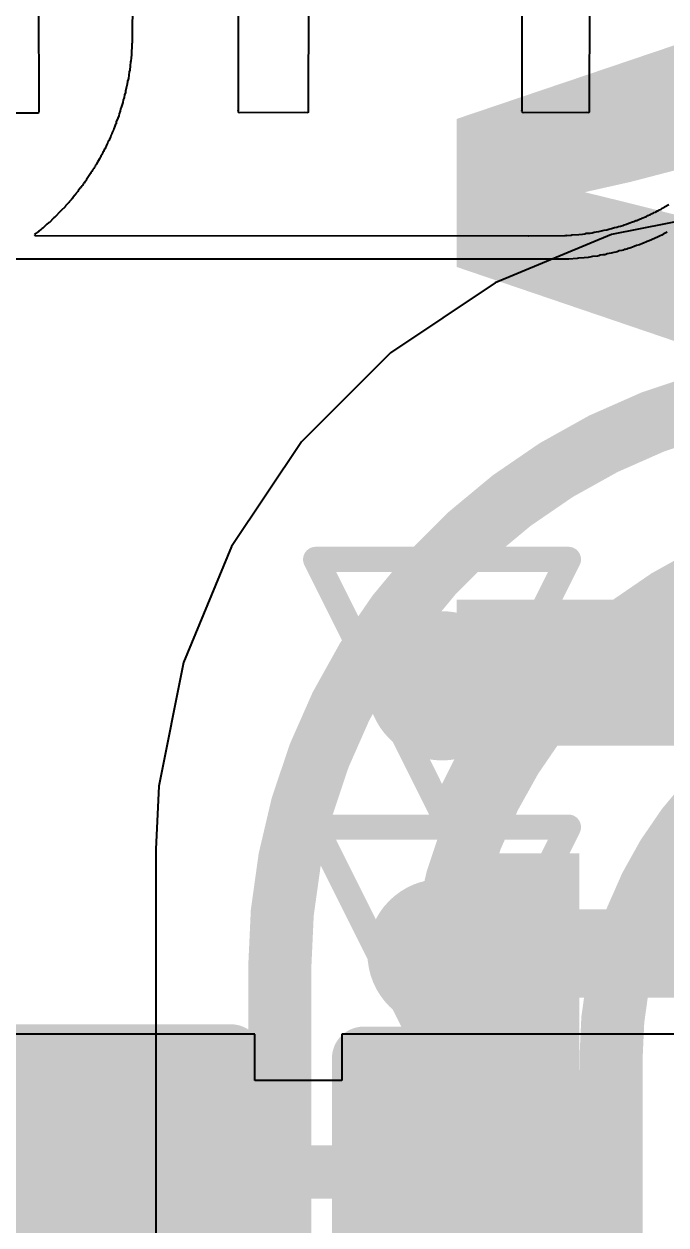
# Model space of a CAD drawing. Header units: inches. Extents: x -6 to 283, y -12 to 154.
# Drawn here: x 15.771 to 17.062, y 16.789 to 19.202 of the extents above; entities that cross this region are included whole.
import ezdxf

# ---------------------------------------------------------------- set-up
doc = ezdxf.new("R2010")
doc.units = ezdxf.units.IN
for name, color, linetype in [('Bottom Overlay', 54, 'Continuous'), ('Drill Drawing', 1, 'Continuous'), ('GND-1', 16, 'Continuous'), ('Signal L1', 76, 'Continuous'), ('Signal L2', 6, 'Continuous'), ('Top Layer', 1, 'Continuous'), ('Top Overlay', 2, 'Continuous'), ('Top Paste', 8, 'Continuous'), ('Top Solder', 216, 'Continuous'), ('Via Holes', 16, 'Continuous')]:
    doc.layers.add(name, color=color, linetype=linetype)
doc.styles.add('Bauhaus 93_Bold', font='', dxfattribs={"height": 0.2})
doc.styles.get('Bauhaus 93_Bold').set_extended_font_data('Bauhaus 93', bold=True)

# ---------------------------------------------------------------- blocks, each defined once
blk = doc.blocks.new('C___0201_306')
at = {"layer": 'Top Layer'}
for points in [[(-0.45, 0.15), (-0.15, 0.15), (-0.15, -0.15), (-0.45, -0.15)], [(0.15, 0.15), (0.45, 0.15), (0.45, -0.15), (0.15, -0.15)]]:
    blk.add_hatch(color=1, dxfattribs=at).paths.add_polyline_path(points)
at = {"layer": 'Top Paste'}
for points in [[(-0.45, 0.15), (-0.15, 0.15), (-0.15, -0.15), (-0.45, -0.15)], [(0.15, 0.15), (0.45, 0.15), (0.45, -0.15), (0.15, -0.15)]]:
    blk.add_hatch(color=8, dxfattribs=at).paths.add_polyline_path(points)
at = {"layer": 'Top Solder'}
for points in [[(-0.505, 0.205), (-0.095, 0.205), (-0.095, -0.205), (-0.505, -0.205)], [(0.095, 0.205), (0.505, 0.205), (0.505, -0.205), (0.095, -0.205)]]:
    blk.add_hatch(color=216, dxfattribs=at).paths.add_polyline_path(points)
at = {"layer": 'Top Overlay'}
for points in [[(-0.5334, 0.2286, 0.127, 0.127, 0), (-0.5334, -0.2286, 0.127, 0.127, 0)], [(-0.5334, 0.2286, 0.127, 0.127, 0), (-0.2032, 0.2286, 0.127, 0.127, 0)], [(0.2032, 0.2286, 0.127, 0.127, 0), (0.5334, 0.2286, 0.127, 0.127, 0)], [(0.5334, 0.2286, 0.127, 0.127, 0), (0.5334, -0.2286, 0.127, 0.127, 0)], [(-0.5334, -0.2286, 0.127, 0.127, 0), (-0.2032, -0.2286, 0.127, 0.127, 0)], [(0.2032, -0.2286, 0.127, 0.127, 0), (0.5334, -0.2286, 0.127, 0.127, 0)]]:
    blk.add_lwpolyline(points, format="xyseb", dxfattribs=at)
for points in [[(-0.5651, 0.2286, 0.0635, 0.0635, 1), (-0.5016, 0.2286, 0.0635, 0.0635, 1)], [(-0.5651, 0.2286, 0.0635, 0.0635, 1), (-0.5016, 0.2286, 0.0635, 0.0635, 1)], [(-0.2349, 0.2286, 0.0635, 0.0635, 1), (-0.1714, 0.2286, 0.0635, 0.0635, 1)], [(0.1714, 0.2286, 0.0635, 0.0635, 1), (0.2349, 0.2286, 0.0635, 0.0635, 1)], [(0.5016, 0.2286, 0.0635, 0.0635, 1), (0.5651, 0.2286, 0.0635, 0.0635, 1)], [(0.5016, 0.2286, 0.0635, 0.0635, 1), (0.5651, 0.2286, 0.0635, 0.0635, 1)], [(-0.5651, -0.2286, 0.0635, 0.0635, 1), (-0.5016, -0.2286, 0.0635, 0.0635, 1)], [(-0.5651, -0.2286, 0.0635, 0.0635, 1), (-0.5016, -0.2286, 0.0635, 0.0635, 1)], [(-0.2349, -0.2286, 0.0635, 0.0635, 1), (-0.1714, -0.2286, 0.0635, 0.0635, 1)], [(0.1714, -0.2286, 0.0635, 0.0635, 1), (0.2349, -0.2286, 0.0635, 0.0635, 1)], [(0.5016, -0.2286, 0.0635, 0.0635, 1), (0.5651, -0.2286, 0.0635, 0.0635, 1)], [(0.5016, -0.2286, 0.0635, 0.0635, 1), (0.5651, -0.2286, 0.0635, 0.0635, 1)]]:
    blk.add_lwpolyline(points, format="xyseb", close=True, dxfattribs=at)
blk = doc.blocks.new('CAP_0201_470')
at = {"layer": 'Top Layer'}
for points in [[(-0.45, 0.15), (-0.15, 0.15), (-0.15, -0.15), (-0.45, -0.15)], [(0.15, 0.15), (0.45, 0.15), (0.45, -0.15), (0.15, -0.15)]]:
    blk.add_hatch(color=1, dxfattribs=at).paths.add_polyline_path(points)
at = {"layer": 'Top Paste'}
for points in [[(-0.45, 0.15), (-0.15, 0.15), (-0.15, -0.15), (-0.45, -0.15)], [(0.15, 0.15), (0.45, 0.15), (0.45, -0.15), (0.15, -0.15)]]:
    blk.add_hatch(color=8, dxfattribs=at).paths.add_polyline_path(points)
at = {"layer": 'Top Solder'}
for points in [[(-0.505, 0.205), (-0.095, 0.205), (-0.095, -0.205), (-0.505, -0.205)], [(0.095, 0.205), (0.505, 0.205), (0.505, -0.205), (0.095, -0.205)]]:
    blk.add_hatch(color=216, dxfattribs=at).paths.add_polyline_path(points)
at = {"layer": 'Top Overlay'}
for points in [[(-0.5334, 0.2286, 0.127, 0.127, 0), (-0.5334, -0.2286, 0.127, 0.127, 0)], [(-0.2032, 0.2286, 0.127, 0.127, 0), (-0.5334, 0.2286, 0.127, 0.127, 0)], [(0.5334, 0.2286, 0.127, 0.127, 0), (0.2032, 0.2286, 0.127, 0.127, 0)], [(0.5334, 0.2286, 0.127, 0.127, 0), (0.5334, -0.2286, 0.127, 0.127, 0)], [(-0.2032, -0.2286, 0.127, 0.127, 0), (-0.5334, -0.2286, 0.127, 0.127, 0)], [(0.5334, -0.2286, 0.127, 0.127, 0), (0.2032, -0.2286, 0.127, 0.127, 0)]]:
    blk.add_lwpolyline(points, format="xyseb", dxfattribs=at)
for points in [[(-0.5651, 0.2286, 0.0635, 0.0635, 1), (-0.5016, 0.2286, 0.0635, 0.0635, 1)], [(-0.5651, 0.2286, 0.0635, 0.0635, 1), (-0.5016, 0.2286, 0.0635, 0.0635, 1)], [(-0.2349, 0.2286, 0.0635, 0.0635, 1), (-0.1714, 0.2286, 0.0635, 0.0635, 1)], [(0.1714, 0.2286, 0.0635, 0.0635, 1), (0.2349, 0.2286, 0.0635, 0.0635, 1)], [(0.5016, 0.2286, 0.0635, 0.0635, 1), (0.5651, 0.2286, 0.0635, 0.0635, 1)], [(0.5016, 0.2286, 0.0635, 0.0635, 1), (0.5651, 0.2286, 0.0635, 0.0635, 1)], [(-0.5651, -0.2286, 0.0635, 0.0635, 1), (-0.5016, -0.2286, 0.0635, 0.0635, 1)], [(-0.5651, -0.2286, 0.0635, 0.0635, 1), (-0.5016, -0.2286, 0.0635, 0.0635, 1)], [(-0.2349, -0.2286, 0.0635, 0.0635, 1), (-0.1714, -0.2286, 0.0635, 0.0635, 1)], [(0.1714, -0.2286, 0.0635, 0.0635, 1), (0.2349, -0.2286, 0.0635, 0.0635, 1)], [(0.5016, -0.2286, 0.0635, 0.0635, 1), (0.5651, -0.2286, 0.0635, 0.0635, 1)], [(0.5016, -0.2286, 0.0635, 0.0635, 1), (0.5651, -0.2286, 0.0635, 0.0635, 1)]]:
    blk.add_lwpolyline(points, format="xyseb", close=True, dxfattribs=at)

msp = doc.modelspace()

# ---------------------------------------------------------------- hatches: boundary and pattern name
at = {"layer": 'GND-1'}
h = msp.add_hatch(color=16, dxfattribs=at)
edge = h.paths.add_edge_path()
edge.add_arc((16.6118, 17.8722), 0.15, 0, 360)
h = msp.add_hatch(color=16, dxfattribs=at)
edge = h.paths.add_edge_path()
edge.add_arc((16.6118, 17.3341), 0.15, 0, 360)
at = {"layer": 'Signal L1'}
h = msp.add_hatch(color=76, dxfattribs=at)
edge = h.paths.add_edge_path()
edge.add_arc((16.6118, 17.8722), 0.15, 0, 360)
h = msp.add_hatch(color=76, dxfattribs=at)
edge = h.paths.add_edge_path()
edge.add_arc((16.6118, 17.3341), 0.15, 0, 360)
at = {"layer": 'Top Layer'}
h = msp.add_hatch(color=1, dxfattribs=at)
edge = h.paths.add_edge_path()
edge.add_arc((16.6118, 17.8722), 0.15, 0, 360)
h = msp.add_hatch(color=1, dxfattribs=at)
edge = h.paths.add_edge_path()
edge.add_arc((16.6118, 17.3341), 0.15, 0, 360)
at = {"layer": 'Via Holes'}
h = msp.add_hatch(color=7, dxfattribs=at)
edge = h.paths.add_edge_path()
edge.add_arc((16.6118, 17.8722), 0.075, 0, 360)
h = msp.add_hatch(color=7, dxfattribs=at)
edge = h.paths.add_edge_path()
edge.add_arc((16.6118, 17.3341), 0.075, 0, 360)

# ---------------------------------------------------------------- linework, layer by layer
at = {"layer": 'Drill Drawing'}
for points in [[(16.3578, 18.1262, 0.0508, 0.0508, 0), (16.8658, 18.1262, 0.0508, 0.0508, 0)], [(16.3578, 18.1262, 0.0508, 0.0508, 0), (16.6118, 17.6182, 0.0508, 0.0508, 0)], [(16.6118, 17.6182, 0.0508, 0.0508, 0), (16.8658, 18.1262, 0.0508, 0.0508, 0)], [(16.3578, 17.5881, 0.0508, 0.0508, 0), (16.8658, 17.5881, 0.0508, 0.0508, 0)], [(16.3578, 17.5881, 0.0508, 0.0508, 0), (16.6118, 17.0801, 0.0508, 0.0508, 0)], [(16.6118, 17.0801, 0.0508, 0.0508, 0), (16.8658, 17.5881, 0.0508, 0.0508, 0)]]:
    msp.add_lwpolyline(points, format="xyseb", dxfattribs=at)
for points in [[(16.3451, 18.1262, 0.0254, 0.0254, 1), (16.3705, 18.1262, 0.0254, 0.0254, 1)], [(16.3451, 18.1262, 0.0254, 0.0254, 1), (16.3705, 18.1262, 0.0254, 0.0254, 1)], [(16.8531, 18.1262, 0.0254, 0.0254, 1), (16.8785, 18.1262, 0.0254, 0.0254, 1)], [(16.8531, 18.1262, 0.0254, 0.0254, 1), (16.8785, 18.1262, 0.0254, 0.0254, 1)], [(16.5991, 17.6182, 0.0254, 0.0254, 1), (16.6245, 17.6182, 0.0254, 0.0254, 1)], [(16.5991, 17.6182, 0.0254, 0.0254, 1), (16.6245, 17.6182, 0.0254, 0.0254, 1)], [(16.3451, 17.5881, 0.0254, 0.0254, 1), (16.3705, 17.5881, 0.0254, 0.0254, 1)], [(16.3451, 17.5881, 0.0254, 0.0254, 1), (16.3705, 17.5881, 0.0254, 0.0254, 1)], [(16.8531, 17.5881, 0.0254, 0.0254, 1), (16.8785, 17.5881, 0.0254, 0.0254, 1)], [(16.8531, 17.5881, 0.0254, 0.0254, 1), (16.8785, 17.5881, 0.0254, 0.0254, 1)], [(16.5991, 17.0801, 0.0254, 0.0254, 1), (16.6245, 17.0801, 0.0254, 0.0254, 1)], [(16.5991, 17.0801, 0.0254, 0.0254, 1), (16.6245, 17.0801, 0.0254, 0.0254, 1)]]:
    msp.add_lwpolyline(points, format="xyseb", close=True, dxfattribs=at)
at = {"layer": 'Signal L2'}
for p, q in [((17.2004, 18.8284), (16.9523, 18.779)), ((16.9523, 18.779), (16.7185, 18.6822)), ((16.7185, 18.6822), (16.5082, 18.5417)), ((16.5082, 18.5417), (16.3293, 18.3628)), ((16.3293, 18.3628), (16.1888, 18.1525)), ((16.1888, 18.1525), (16.092, 17.9188)), ((16.092, 17.9188), (16.0426, 17.6707)), ((16.0426, 17.6707), (16.0364, 17.5442)), ((16.0364, 17.5442), (16.0364, 17.5442)), ((16.0364, 17.5442), (16.0364, 17.5442)), ((16.0364, 17.5442), (16.0364, -6.4924))]:
    msp.add_line(p, q, dxfattribs=at)
for points in [[(16.2856, 17.308, 0.127, 0.127, -0.414214), (17.4592, 18.4816, 0.127, 0.127, 0)], [(16.605, 17.2157, 0.127, 0.127, -0.414214), (17.5798, 18.1904, 0.127, 0.127, 0)], [(16.9519, 17.1316, 0.127, 0.127, -0.414214), (17.706, 17.8856, 0.127, 0.127, 0)], [(16.2856, -6.5486, 0.127, 0.127, 0), (16.2856, 17.308, 0.127, 0.127, 0)], [(16.605, -4.178, 0.127, 0.127, 0), (16.605, 17.2157, 0.127, 0.127, 0)], [(16.9519, -6.136, 0.127, 0.127, 0), (16.9519, 17.1316, 0.127, 0.127, 0)]]:
    msp.add_lwpolyline(points, format="xyseb", dxfattribs=at)
for points in [[(16.2538, 17.308, 0.0635, 0.0635, 1), (16.3173, 17.308, 0.0635, 0.0635, 1)], [(16.2538, 17.308, 0.0635, 0.0635, 1), (16.3173, 17.308, 0.0635, 0.0635, 1)], [(16.5733, 17.2157, 0.0635, 0.0635, 1), (16.6368, 17.2157, 0.0635, 0.0635, 1)], [(16.5733, 17.2157, 0.0635, 0.0635, 1), (16.6368, 17.2157, 0.0635, 0.0635, 1)], [(16.9202, 17.1316, 0.0635, 0.0635, 1), (16.9837, 17.1316, 0.0635, 0.0635, 1)], [(16.9202, 17.1316, 0.0635, 0.0635, 1), (16.9837, 17.1316, 0.0635, 0.0635, 1)]]:
    msp.add_lwpolyline(points, format="xyseb", close=True, dxfattribs=at)
at = {"layer": 'Top Layer'}
for p, q in [((16.2357, 17.1721), (15.6817, 17.1721)), ((16.2357, 17.0789), (16.2357, 17.1721)), ((16.9214, 17.1721), (16.4103, 17.1721)), ((16.4103, 17.1721), (16.4103, 17.0789)), ((16.9873, 17.1721), (16.9214, 17.1721)), ((17.5643, 17.1721), (16.9873, 17.1721)), ((16.4103, 17.0789), (16.2357, 17.0789))]:
    msp.add_line(p, q, dxfattribs=at)
for points in [[(16.6118, 17.3341, 0.1778, 0.1778, 0), (17.4736, 17.3341, 0.1778, 0.1778, 0)], [(14.7918, 16.8951, 0.1067, 0.1067, 0), (15.9841, 16.8951, 0.1067, 0.1067, 0)], [(15.9841, 16.8951, 0.1067, 0.1067, 0), (16.6873, 16.8951, 0.1067, 0.1067, 0)]]:
    msp.add_lwpolyline(points, format="xyseb", dxfattribs=at)
for points in [[(16.5673, 17.3341, 0.0889, 0.0889, 1), (16.6562, 17.3341, 0.0889, 0.0889, 1)], [(15.9574, 16.8951, 0.0533, 0.0533, 1), (16.0107, 16.8951, 0.0533, 0.0533, 1)], [(15.9574, 16.8951, 0.0533, 0.0533, 1), (16.0107, 16.8951, 0.0533, 0.0533, 1)], [(16.6606, 16.8951, 0.0533, 0.0533, 1), (16.714, 16.8951, 0.0533, 0.0533, 1)]]:
    msp.add_lwpolyline(points, format="xyseb", close=True, dxfattribs=at)
at = {"layer": 'Top Overlay'}
for p, q in [((16.2025, 19.0291), (16.2027, 19.6601)), ((15.9896, 19.5055), (15.9891, 19.165)), ((15.8017, 19.0268), (15.8011, 19.4606)), ((16.7729, 19.0569), (16.7726, 19.4592)), ((16.9084, 19.4594), (16.9078, 19.0251)), ((16.3432, 19.2706), (16.3426, 19.0245)), ((15.9891, 19.165), (15.9882, 19.1618)), ((15.9873, 19.1412), (15.9867, 19.1337)), ((15.9882, 19.1618), (15.9873, 19.1412)), ((15.9847, 19.1183), (15.9838, 19.1094)), ((15.9856, 19.1262), (15.9847, 19.1183)), ((15.9862, 19.1285), (15.9856, 19.1262)), ((15.9867, 19.1337), (15.9862, 19.1285)), ((15.9812, 19.0929), (15.9807, 19.0911)), ((15.9818, 19.0992), (15.9812, 19.0929)), ((15.983, 19.1062), (15.9818, 19.0992)), ((15.9838, 19.1094), (15.983, 19.1062)), ((15.9766, 19.0732), (15.9757, 19.0671)), ((15.9783, 19.079), (15.9766, 19.0732)), ((15.9789, 19.0813), (15.9783, 19.079)), ((15.9795, 19.0871), (15.9789, 19.0813)), ((15.9807, 19.0911), (15.9795, 19.0871)), ((15.9702, 19.0448), (15.9685, 19.0407)), ((15.9708, 19.05), (15.9702, 19.0448)), ((15.972, 19.0529), (15.9708, 19.05)), ((15.9728, 19.0549), (15.972, 19.0529)), ((15.9737, 19.0598), (15.9728, 19.0549)), ((15.9752, 19.0648), (15.9737, 19.0598)), ((15.9757, 19.0671), (15.9752, 19.0648)), ((16.7729, 19.0564), (16.7729, 19.0569)), ((16.7729, 19.0291), (16.7729, 19.0564)), ((15.67, 19.0242), (15.7994, 19.0239)), ((15.7994, 19.0239), (15.8011, 19.0245)), ((15.8011, 19.0245), (15.8017, 19.0268)), ((15.9627, 19.0216), (15.9618, 19.0179)), ((15.965, 19.0274), (15.9627, 19.0216)), ((15.9656, 19.0315), (15.965, 19.0274)), ((15.967, 19.0346), (15.9656, 19.0315)), ((15.9685, 19.0407), (15.967, 19.0346)), ((16.2019, 19.0274), (16.2025, 19.0291)), ((16.2027, 19.0248), (16.2019, 19.0274)), ((16.2048, 19.0239), (16.2027, 19.0248)), ((16.3359, 19.0242), (16.2048, 19.0239)), ((16.3417, 19.0237), (16.3359, 19.0242)), ((16.3426, 19.0245), (16.3417, 19.0237)), ((16.7723, 19.0274), (16.7729, 19.0291)), ((16.7729, 19.0257), (16.7723, 19.0274)), ((16.7738, 19.0248), (16.7729, 19.0257)), ((16.7758, 19.0239), (16.7738, 19.0248)), ((16.9023, 19.0242), (16.7758, 19.0239)), ((16.9046, 19.0237), (16.9023, 19.0242)), ((16.907, 19.0242), (16.9046, 19.0237)), ((16.9078, 19.0251), (16.907, 19.0242)), ((15.954, 18.9967), (15.9517, 18.9915)), ((15.9552, 19.0008), (15.954, 18.9967)), ((15.9563, 19.0019), (15.9552, 19.0008)), ((15.9569, 19.0054), (15.9563, 19.0019)), ((15.9598, 19.0129), (15.9569, 19.0054)), ((15.9618, 19.0179), (15.9598, 19.0129)), ((15.9436, 18.973), (15.943, 18.9707)), ((15.9445, 18.9738), (15.9436, 18.973)), ((15.9456, 18.9767), (15.9445, 18.9738)), ((15.9465, 18.9799), (15.9456, 18.9767)), ((15.9476, 18.9811), (15.9465, 18.9799)), ((15.9488, 18.984), (15.9476, 18.9811)), ((15.9505, 18.988), (15.9488, 18.984)), ((15.9511, 18.9892), (15.9505, 18.988)), ((15.9517, 18.9915), (15.9511, 18.9892)), ((15.9326, 18.9498), (15.9311, 18.946)), ((15.9337, 18.951), (15.9326, 18.9498)), ((15.9349, 18.9539), (15.9337, 18.951)), ((15.9366, 18.9568), (15.9349, 18.9539)), ((15.9372, 18.9585), (15.9366, 18.9568)), ((15.9384, 18.9614), (15.9372, 18.9585)), ((15.9401, 18.9643), (15.9384, 18.9614)), ((15.9407, 18.9666), (15.9401, 18.9643)), ((15.9419, 18.9678), (15.9407, 18.9666)), ((15.943, 18.9707), (15.9419, 18.9678)), ((15.9193, 18.9249), (15.9164, 18.9197)), ((15.921, 18.9278), (15.9193, 18.9249)), ((15.9233, 18.9313), (15.921, 18.9278)), ((15.9239, 18.9336), (15.9233, 18.9313)), ((15.9253, 18.935), (15.9239, 18.9336)), ((15.9268, 18.9388), (15.9253, 18.935)), ((15.928, 18.94), (15.9268, 18.9388)), ((15.9285, 18.9411), (15.928, 18.94)), ((15.9297, 18.944), (15.9285, 18.9411)), ((15.9311, 18.946), (15.9297, 18.944)), ((15.9048, 18.9017), (15.9025, 18.8977)), ((15.9059, 18.9029), (15.9048, 18.9017)), ((15.9077, 18.9058), (15.9059, 18.9029)), ((15.91, 18.9099), (15.9077, 18.9058)), ((15.9117, 18.9116), (15.91, 18.9099)), ((15.9129, 18.9145), (15.9117, 18.9116)), ((15.9146, 18.9162), (15.9129, 18.9145)), ((15.9152, 18.9185), (15.9146, 18.9162)), ((15.9164, 18.9197), (15.9152, 18.9185)), ((15.888, 18.8774), (15.8863, 18.8745)), ((15.8889, 18.8777), (15.888, 18.8774)), ((15.8909, 18.8815), (15.8889, 18.8777)), ((15.892, 18.8826), (15.8909, 18.8815)), ((15.8938, 18.8855), (15.892, 18.8826)), ((15.8955, 18.8873), (15.8938, 18.8855)), ((15.8961, 18.8884), (15.8955, 18.8873)), ((15.8973, 18.8896), (15.8961, 18.8884)), ((15.8996, 18.8936), (15.8973, 18.8896)), ((15.9025, 18.8977), (15.8996, 18.8936)), ((15.8695, 18.8531), (15.8671, 18.8508)), ((15.8709, 18.8551), (15.8695, 18.8531)), ((15.8735, 18.8583), (15.8709, 18.8551)), ((15.8741, 18.8595), (15.8735, 18.8583)), ((15.8758, 18.8612), (15.8741, 18.8595)), ((15.8764, 18.8624), (15.8758, 18.8612)), ((15.8787, 18.8647), (15.8764, 18.8624)), ((15.8793, 18.8658), (15.8787, 18.8647)), ((15.8805, 18.867), (15.8793, 18.8658)), ((15.8819, 18.869), (15.8805, 18.867)), ((15.8845, 18.8722), (15.8819, 18.869)), ((15.8851, 18.8734), (15.8845, 18.8722)), ((15.8863, 18.8745), (15.8851, 18.8734)), ((15.8463, 18.8276), (15.8457, 18.8265)), ((15.8538, 18.8351), (15.8463, 18.8276)), ((15.8544, 18.8363), (15.8538, 18.8351)), ((15.8567, 18.8386), (15.8544, 18.8363)), ((15.8573, 18.8398), (15.8567, 18.8386)), ((15.8614, 18.8438), (15.8573, 18.8398)), ((15.8619, 18.845), (15.8614, 18.8438)), ((15.8666, 18.8496), (15.8619, 18.845)), ((15.8671, 18.8508), (15.8666, 18.8496)), ((17.0448, 18.8267), (17.0471, 18.8273)), ((17.0471, 18.8273), (17.0488, 18.8291)), ((17.0488, 18.8291), (17.0526, 18.8305)), ((17.0526, 18.8305), (17.0541, 18.832)), ((17.0541, 18.832), (17.0578, 18.8334)), ((17.0578, 18.8334), (17.0593, 18.8349)), ((17.0593, 18.8349), (17.068, 18.8395)), ((15.8217, 18.803), (15.8205, 18.8024)), ((15.8315, 18.8128), (15.8217, 18.803)), ((15.8327, 18.8134), (15.8315, 18.8128)), ((15.8457, 18.8265), (15.8327, 18.8134)), ((16.9875, 18.8018), (16.995, 18.8047)), ((16.995, 18.8047), (16.9973, 18.8053)), ((16.9973, 18.8053), (17.0014, 18.8071)), ((17.0014, 18.8071), (17.0037, 18.8076)), ((17.0037, 18.8076), (17.0089, 18.81)), ((17.0089, 18.81), (17.0127, 18.8114)), ((17.0127, 18.8114), (17.0135, 18.8123)), ((17.0135, 18.8123), (17.0158, 18.8128)), ((17.0158, 18.8128), (17.0187, 18.814)), ((17.0187, 18.814), (17.0228, 18.8157)), ((17.0228, 18.8157), (17.0257, 18.8175)), ((17.0257, 18.8175), (17.0286, 18.8186)), ((17.0286, 18.8186), (17.0309, 18.8192)), ((17.0309, 18.8192), (17.0326, 18.821)), ((17.0326, 18.821), (17.0358, 18.8218)), ((17.0358, 18.8218), (17.0367, 18.8227)), ((17.0367, 18.8227), (17.0378, 18.8233)), ((17.0378, 18.8233), (17.0407, 18.8244)), ((17.0407, 18.8244), (17.0419, 18.825)), ((17.0419, 18.825), (17.0448, 18.8267)), ((15.7933, 18.7798), (15.7924, 18.779)), ((15.7924, 18.779), (15.793, 18.7772)), ((15.7945, 18.7804), (15.7933, 18.7798)), ((15.7956, 18.7816), (15.7945, 18.7804)), ((15.7976, 18.783), (15.7956, 18.7816)), ((15.8008, 18.7856), (15.7976, 18.783)), ((15.802, 18.7862), (15.8008, 18.7856)), ((15.8037, 18.7879), (15.802, 18.7862)), ((15.8049, 18.7885), (15.8037, 18.7879)), ((15.8078, 18.7914), (15.8049, 18.7885)), ((15.8089, 18.792), (15.8078, 18.7914)), ((15.813, 18.7961), (15.8089, 18.792)), ((15.8142, 18.7966), (15.813, 18.7961)), ((15.8173, 18.7998), (15.8142, 18.7966)), ((15.8205, 18.8024), (15.8173, 18.7998)), ((16.8728, 18.7787), (16.887, 18.7795)), ((16.887, 18.7795), (16.8939, 18.7801)), ((16.8939, 18.7801), (16.8991, 18.7807)), ((16.8991, 18.7807), (16.9018, 18.7816)), ((16.9018, 18.7816), (16.9093, 18.7822)), ((16.9093, 18.7822), (16.9133, 18.7827)), ((16.9133, 18.7827), (16.9174, 18.7839)), ((16.9174, 18.7839), (16.9217, 18.7848)), ((16.9217, 18.7848), (16.9269, 18.7853)), ((16.9269, 18.7853), (16.9298, 18.7859)), ((16.9298, 18.7859), (16.9322, 18.7865)), ((16.9322, 18.7865), (16.9353, 18.7874)), ((16.9353, 18.7874), (16.9377, 18.7879)), ((16.9377, 18.7879), (16.9429, 18.7885)), ((16.9429, 18.7885), (16.9469, 18.7903)), ((16.9469, 18.7903), (16.9524, 18.7911)), ((16.9524, 18.7911), (16.9547, 18.7917)), ((16.9547, 18.7917), (16.9585, 18.7932)), ((16.9585, 18.7932), (16.9634, 18.794)), ((16.9634, 18.794), (16.9666, 18.7955)), ((16.9666, 18.7955), (16.9704, 18.7963)), ((16.9704, 18.7963), (16.975, 18.7975)), ((16.975, 18.7975), (16.9782, 18.7989)), ((16.9782, 18.7989), (16.9825, 18.7998)), ((16.9825, 18.7998), (16.9875, 18.8018)), ((17.0564, 18.7798), (17.0535, 18.7781)), ((17.0593, 18.781), (17.0564, 18.7798)), ((17.0645, 18.7839), (17.0593, 18.781)), ((15.793, 18.7772), (16.7859, 18.7769)), ((16.7859, 18.7769), (16.7865, 18.7769)), ((16.7865, 18.7769), (16.8595, 18.7775)), ((16.8595, 18.7775), (16.8606, 18.7781)), ((16.8606, 18.7781), (16.8624, 18.7775)), ((16.8624, 18.7775), (16.8711, 18.7781)), ((16.8711, 18.7781), (16.8728, 18.7787)), ((16.9979, 18.7549), (16.9947, 18.7541)), ((17.0028, 18.757), (16.9979, 18.7549)), ((17.0089, 18.7584), (17.0028, 18.757)), ((17.0098, 18.7593), (17.0089, 18.7584)), ((17.0135, 18.7607), (17.0098, 18.7593)), ((17.0184, 18.7628), (17.0135, 18.7607)), ((17.0216, 18.7636), (17.0184, 18.7628)), ((17.0242, 18.7651), (17.0216, 18.7636)), ((17.028, 18.7665), (17.0242, 18.7651)), ((17.0332, 18.7688), (17.028, 18.7665)), ((17.046, 18.7746), (17.0332, 18.7688)), ((17.0477, 18.7752), (17.046, 18.7746)), ((17.0506, 18.7769), (17.0477, 18.7752)), ((17.0535, 18.7781), (17.0506, 18.7769)), ((16.8835, 18.7309), (16.8664, 18.73)), ((16.8858, 18.7315), (16.8835, 18.7309)), ((16.8974, 18.7326), (16.8858, 18.7315)), ((16.9055, 18.7332), (16.8974, 18.7326)), ((16.909, 18.7338), (16.9055, 18.7332)), ((16.9119, 18.7344), (16.909, 18.7338)), ((16.9142, 18.735), (16.9119, 18.7344)), ((16.9243, 18.7358), (16.9142, 18.735)), ((16.9267, 18.7364), (16.9243, 18.7358)), ((16.9295, 18.7376), (16.9267, 18.7364)), ((16.9348, 18.7381), (16.9295, 18.7376)), ((16.9388, 18.7387), (16.9348, 18.7381)), ((16.9411, 18.7393), (16.9388, 18.7387)), ((16.9437, 18.7402), (16.9411, 18.7393)), ((16.9521, 18.7416), (16.9437, 18.7402)), ((16.9571, 18.7431), (16.9521, 18.7416)), ((16.9614, 18.7439), (16.9571, 18.7431)), ((16.9637, 18.7445), (16.9614, 18.7439)), ((16.9678, 18.7462), (16.9637, 18.7445)), ((16.973, 18.7468), (16.9678, 18.7462)), ((16.9759, 18.748), (16.973, 18.7468)), ((16.9779, 18.7489), (16.9759, 18.748)), ((16.9802, 18.7494), (16.9779, 18.7489)), ((16.9831, 18.75), (16.9802, 18.7494)), ((16.986, 18.7512), (16.9831, 18.75)), ((16.9892, 18.752), (16.986, 18.7512)), ((16.9915, 18.7526), (16.9892, 18.752)), ((16.9947, 18.7541), (16.9915, 18.7526)), ((16.8398, 18.7295), (14.9791, 18.73)), ((16.8664, 18.73), (16.8398, 18.7295))]:
    msp.add_line(p, q, dxfattribs=at)

# ---------------------------------------------------------------- block references
for name, p, rotation in [('C___0201_306', (15.9587, 16.5951), 90), ('CAP_0201_470', (16.9873, 16.8951), 180)]:
    msp.add_blockref(name, p, dxfattribs=dict(rotation=rotation))

# ---------------------------------------------------------------- texts
at = {"layer": 'Bottom Overlay', "style": 'Bauhaus 93_Bold', "text_generation_flag": 2}
msp.add_text('RE  EIVER', height=1.524, rotation=270, dxfattribs=at).set_placement((16.6412, 12.2927))

doc.saveas('drawing.dxf')
